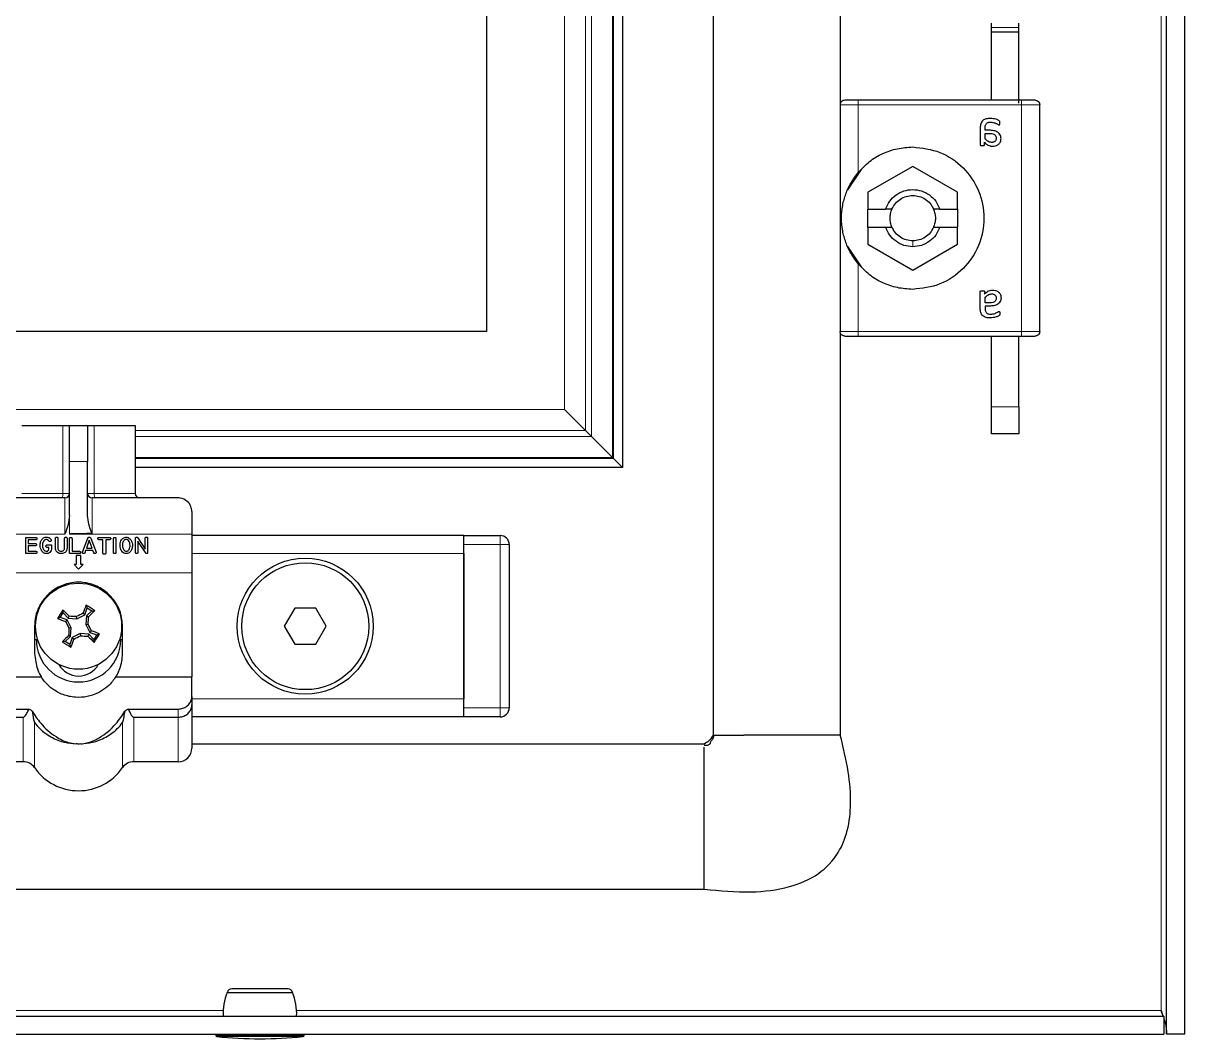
# Model space of a CAD drawing. Header units: millimetres. Extents: x -774 to 1984, y -501 to 869.
# Drawn here: x 1700.2 to 1828.3, y -263.3 to -151.3 of the extents above; entities that cross this region are included whole.
import ezdxf

# ---------------------------------------------------------------- set-up
doc = ezdxf.new("R2010")
doc.units = ezdxf.units.MM

msp = doc.modelspace()

# ---------------------------------------------------------------- linework, layer by layer
at = {"color": 7, "linetype": 'Continuous', "lineweight": 25}
for p, q in [((1826.3, -262.77), (1826.3, 692.23)), ((1828.3, -262.77), (1828.3, 692.23)), ((1776.3, 659.23), (1776.3, -229.77)), ((1766.3, 629.73), (1766.3, -200.27)), ((1751.3, 614.73), (1751.3, -185.27)), ((1790.3, -140.27), (1790.3, -160.1)), ((1807, -151.73), (1807, -151.27)), ((1807, -152.23), (1807, -151.73)), ((1807, -152.23), (1810, -152.23)), ((1807, -159.77), (1807, -152.23)), ((1810, -151.73), (1810, -151.27)), ((1810, -152.23), (1810, -151.73)), ((1810, -160.07), (1810, -152.23)), ((1810.3, -159.77), (1792.3, -159.77)), ((1810.9, -159.77), (1810.65, -159.77)), ((1790.3, -160.27), (1790.3, -185.27)), ((1812.3, -185.27), (1812.3, -160.27)), ((1805.74, -162.81), (1805.74, -164.68)), ((1806.27, -163.07), (1806.27, -162.85)), ((1806.65, -163.07), (1806.27, -163.07)), ((1806.27, -163.42), (1806.7, -163.42)), ((1806.27, -164.01), (1806.27, -163.42)), ((1806.2, -164.68), (1806.2, -164.4)), ((1791.13, -169.65), (1792.64, -167.39)), ((1798.3, -167.06), (1793.35, -169.91)), ((1803.25, -169.91), (1798.3, -167.06)), ((1793.35, -169.91), (1793.35, -171.77)), ((1803.25, -171.77), (1803.25, -169.91)), ((1793.35, -171.77), (1795.31, -171.77)), ((1793.35, -173.77), (1793.35, -171.77)), ((1796.01, -171.77), (1795.31, -171.77)), ((1801.29, -171.77), (1800.59, -171.77)), ((1801.29, -171.77), (1803.25, -171.77)), ((1803.25, -171.77), (1803.25, -173.77)), ((1793.35, -173.77), (1795.31, -173.77)), ((1793.35, -173.77), (1793.35, -175.63)), ((1795.31, -173.77), (1796.01, -173.77)), ((1800.59, -173.77), (1801.29, -173.77)), ((1801.29, -173.77), (1803.25, -173.77)), ((1803.25, -175.63), (1803.25, -173.77)), ((1792.64, -178.15), (1791.13, -175.9)), ((1793.35, -175.63), (1798.3, -178.49)), ((1798.3, -178.49), (1803.25, -175.63)), ((1805.74, -182.73), (1805.74, -180.86)), ((1806.2, -180.86), (1806.2, -181.14)), ((1806.27, -182.12), (1806.27, -181.54)), ((1806.7, -182.12), (1806.27, -182.12)), ((1806.65, -182.48), (1806.27, -182.48)), ((1806.27, -182.48), (1806.27, -182.7)), ((1751.3, -185.27), (911.3, -185.27)), ((1790.3, -185.45), (1790.3, -229.77)), ((1792.3, -185.77), (1810.3, -185.77)), ((1807, -193.57), (1807, -185.77)), ((1810, -193.57), (1810, -185.77)), ((1810.65, -185.77), (1810.9, -185.77)), ((1762.2, -196.17), (1759.89, -193.86)), ((1807, -196.57), (1807, -193.57)), ((1810, -193.57), (1810, -196.57)), ((1700.05, -195.62), (1704.58, -195.62)), ((1704.58, -195.62), (1705.3, -195.62)), ((1705.3, -195.62), (1707.3, -195.62)), ((1705.3, -199.62), (1705.3, -195.62)), ((1707.3, -195.62), (1707.3, -199.62)), ((1707.3, -195.62), (1708.03, -195.62)), ((1708.03, -195.62), (1712.55, -195.62)), ((1712.55, -195.62), (1712.55, -203.12)), ((1762.89, -196.86), (1762.2, -196.17)), ((1765.2, -199.17), (1762.89, -196.86)), ((1810, -196.57), (1807, -196.57)), ((1705.3, -205.56), (1705.3, -199.62)), ((1707.3, -205.56), (1707.3, -199.62)), ((1766.3, -200.27), (1765.3, -199.27)), ((1766.3, -200.27), (1712.55, -200.27)), ((1704.8, -203.62), (1695.3, -203.62)), ((1717.3, -203.62), (1707.8, -203.62)), ((1718.8, -205.12), (1718.8, -207.62)), ((1700.5, -207.97), (1701.56, -207.97)), ((1700.5, -209.75), (1700.5, -207.97)), ((1701.56, -208.24), (1700.76, -208.24)), ((1700.76, -208.24), (1700.76, -208.64)), ((1700.76, -208.64), (1701.51, -208.64)), ((1703.76, -209.16), (1703.76, -208.08)), ((1704.02, -208.08), (1704.02, -209.16)), ((1704.77, -209.15), (1704.77, -208.08)), ((1705.03, -208.08), (1705.03, -209.15)), ((1705.32, -209.77), (1705.32, -208.11)), ((1705.58, -208.11), (1705.58, -209.51)), ((1706.74, -209.6), (1707.32, -208.06)), ((1707.48, -208.3), (1707.17, -209.17)), ((1707.8, -209.17), (1707.48, -208.3)), ((1707.64, -208.08), (1708.23, -209.6)), ((1708.57, -207.97), (1709.69, -207.97)), ((1708.99, -208.24), (1708.57, -208.24)), ((1708.99, -209.7), (1708.99, -208.24)), ((1709.69, -208.24), (1709.3, -208.24)), ((1709.3, -208.24), (1709.3, -209.7)), ((1710.16, -209.64), (1710.16, -208.1)), ((1710.42, -208.1), (1710.42, -209.64)), ((1712.58, -209.64), (1712.58, -208.08)), ((1712.85, -208.03), (1713.66, -209.27)), ((1713.68, -209.66), (1712.85, -208.4)), ((1712.85, -208.4), (1712.85, -209.63)), ((1713.66, -209.27), (1713.66, -208.09)), ((1713.92, -208.08), (1713.92, -209.64)), ((1718.8, -207.62), (1718.8, -211.87)), ((1748.8, -207.77), (1718.8, -207.77)), ((1748.8, -207.77), (1752.8, -207.77)), ((1748.8, -208.77), (1748.8, -207.77)), ((1748.8, -226.77), (1748.8, -208.77)), ((1753.8, -208.77), (1753.8, -226.77)), ((1701.56, -209.75), (1700.5, -209.75)), ((1701.51, -208.91), (1700.76, -208.91)), ((1700.76, -208.91), (1700.76, -209.48)), ((1700.76, -209.48), (1701.56, -209.48)), ((1703.04, -209.08), (1702.83, -209.08)), ((1702.84, -208.81), (1703.33, -208.81)), ((1703.33, -208.81), (1703.33, -209.11)), ((1706.38, -209.77), (1705.32, -209.77)), ((1705.58, -209.51), (1706.38, -209.51)), ((1706.55, -209.97), (1706.05, -209.97)), ((1706.05, -209.97), (1706.05, -210.97)), ((1706.55, -210.97), (1706.55, -209.97)), ((1707.08, -209.44), (1706.99, -209.68)), ((1707.89, -209.44), (1707.08, -209.44)), ((1707.17, -209.17), (1707.8, -209.17)), ((1707.98, -209.68), (1707.89, -209.44)), ((1748.8, -209.77), (1748.8, -225.77)), ((1705.8, -210.97), (1706.3, -211.47)), ((1706.05, -210.97), (1705.8, -210.97)), ((1706.3, -211.47), (1706.8, -210.97)), ((1706.8, -210.97), (1706.55, -210.97)), ((1718.8, -211.87), (1718.8, -223.37)), ((1704.29, -216.82), (1704.62, -216.31)), ((1704.62, -216.31), (1704.59, -215.99)), ((1704.62, -216.31), (1705.16, -216.9)), ((1706.99, -216.51), (1706.81, -216.35)), ((1706.99, -216.51), (1707.25, -215.76)), ((1707.25, -215.76), (1707.15, -215.45)), ((1707.76, -216.09), (1707.18, -216.63)), ((1707.25, -215.76), (1707.76, -216.09)), ((1707.76, -216.09), (1708.09, -216.06)), ((1730.15, -215.77), (1728.99, -217.77)), ((1732.46, -215.77), (1730.15, -215.77)), ((1733.61, -217.77), (1732.46, -215.77)), ((1701.45, -217.77), (1701.45, -220.77)), ((1704.29, -216.82), (1703.98, -216.93)), ((1705.04, -217.08), (1704.29, -216.82)), ((1705.04, -217.08), (1704.88, -217.26)), ((1705.48, -217.94), (1705.04, -217.08)), ((1705.16, -216.9), (1705.26, -216.68)), ((1705.16, -216.9), (1706.13, -216.95)), ((1706.13, -216.95), (1706.08, -216.71)), ((1706.13, -216.95), (1706.99, -216.51)), ((1707.18, -216.63), (1707.12, -217.6)), ((1707.12, -217.6), (1707.36, -217.55)), ((1707.12, -217.6), (1707.56, -218.46)), ((1707.18, -216.63), (1707.4, -216.73)), ((1711.15, -220.77), (1711.15, -217.77)), ((1728.99, -217.77), (1730.15, -219.77)), ((1732.46, -219.77), (1733.61, -217.77)), ((1704.84, -219.46), (1705.43, -218.91)), ((1705.43, -218.91), (1705.21, -218.81)), ((1705.48, -217.94), (1705.24, -217.99)), ((1705.61, -219.03), (1705.35, -219.79)), ((1705.43, -218.91), (1705.48, -217.94)), ((1706.48, -218.59), (1705.61, -219.03)), ((1705.61, -219.03), (1705.79, -219.19)), ((1706.48, -218.59), (1706.53, -218.83)), ((1707.44, -218.65), (1706.48, -218.59)), ((1707.44, -218.65), (1707.34, -218.87)), ((1707.99, -219.23), (1707.44, -218.65)), ((1707.56, -218.46), (1707.72, -218.28)), ((1707.56, -218.46), (1708.32, -218.72)), ((1708.32, -218.72), (1707.99, -219.23)), ((1708.32, -218.72), (1708.63, -218.62)), ((1701.65, -219.27), (1701.45, -219.27)), ((1704.84, -219.46), (1704.52, -219.48)), ((1705.35, -219.79), (1704.84, -219.46)), ((1705.35, -219.79), (1705.46, -220.1)), ((1707.99, -219.23), (1708.01, -219.56)), ((1711.15, -219.27), (1710.95, -219.27)), ((1730.15, -219.77), (1732.46, -219.77)), ((1693.8, -223.37), (1702.21, -223.37)), ((1710.39, -223.37), (1718.8, -223.37)), ((1718.8, -225.52), (1718.8, -223.37)), ((1718.8, -225.52), (1718.8, -226.43)), ((1718.8, -226.43), (1718.8, -231.22)), ((1695.3, -226.91), (1700.82, -226.91)), ((1695.3, -227.8), (1700.21, -227.8)), ((1711.78, -226.91), (1717.3, -226.91)), ((1712.39, -227.8), (1717.3, -227.8)), ((1748.8, -227.77), (1718.8, -227.77)), ((1748.8, -227.77), (1748.8, -226.77)), ((1752.8, -227.77), (1748.8, -227.77)), ((1779.73, -229.77), (1779.67, -229.77)), ((1786.87, -229.77), (1779.73, -229.77)), ((1787.02, -229.77), (1786.87, -229.77)), ((1789.32, -229.77), (1787.02, -229.77)), ((1790.3, -229.77), (1789.32, -229.77)), ((1775.3, -230.77), (1718.8, -230.77)), ((1775.3, -246.77), (1775.3, -231.1)), ((1700.21, -232.72), (1695.3, -232.72)), ((1717.3, -232.72), (1712.39, -232.72)), ((887.3, -246.77), (1775.3, -246.77)), ((1722.71, -258.16), (1726.3, -258.16)), ((1729.41, -257.77), (1723.2, -257.77)), ((1726.3, -258.16), (1729.89, -258.16)), ((836.6, -260.77), (1826, -260.77)), ((1825.7, -260.17), (1825.9, -260.77)), ((1826, -260.77), (1826, -262.77)), ((836.6, -262.77), (1826, -262.77)), ((1828.3, -262.77), (1826.3, -262.77))]:
    msp.add_line(p, q, dxfattribs=at)
at = {"color": 8, "linetype": 'Continuous', "lineweight": 18}
for p, q in [((1825.7, 689.63), (1825.7, -260.17)), ((1765.2, 628.63), (1765.2, -199.17)), ((1765.3, 628.73), (1765.3, -199.27)), ((1762.2, 625.63), (1762.2, -196.17)), ((1762.89, 626.32), (1762.89, -196.86)), ((1759.89, 623.32), (1759.89, -193.86)), ((1810, -151.73), (1807, -151.73)), ((1792.3, -167.71), (1792.3, -160.27)), ((1792.3, -160.27), (1810.3, -160.27)), ((1810.3, -160.27), (1810.3, -185.27)), ((1798.3, -175.27), (1798.3, -175.92)), ((1792.3, -185.27), (1792.3, -177.83)), ((1810.3, -185.27), (1792.3, -185.27)), ((1759.89, -193.86), (902.71, -193.86)), ((1807, -193.57), (1810, -193.57)), ((1704.58, -203.12), (1704.58, -195.62)), ((1708.03, -195.62), (1708.03, -203.12)), ((1762.2, -196.17), (1712.55, -196.17)), ((1762.89, -196.86), (1712.55, -196.86)), ((1707.3, -199.62), (1705.3, -199.62)), ((1765.2, -199.17), (1712.55, -199.17)), ((1765.3, -199.27), (1712.55, -199.27)), ((1700.05, -203.12), (1704.58, -203.12)), ((1704.58, -203.12), (1705.3, -203.12)), ((1704.8, -207.62), (1704.8, -203.62)), ((1707.3, -203.12), (1708.03, -203.12)), ((1707.8, -203.62), (1707.8, -207.55)), ((1708.03, -203.12), (1712.55, -203.12)), ((1705.3, -207.62), (1705.3, -205.56)), ((1704.8, -207.62), (1693.8, -207.62)), ((1718.8, -207.62), (1705.3, -207.62)), ((1752.8, -208.77), (1748.8, -208.77)), ((1752.8, -207.77), (1752.8, -208.77)), ((1752.8, -226.77), (1752.8, -208.77)), ((1752.8, -208.77), (1753.8, -208.77)), ((1748.8, -209.77), (1718.8, -209.77)), ((1718.8, -211.87), (1693.8, -211.87)), ((1748.8, -225.77), (1718.8, -225.77)), ((1700.21, -232.72), (1700.21, -227.8)), ((1712.39, -227.8), (1712.39, -232.72)), ((1717.3, -227.8), (1717.3, -226.91)), ((1717.3, -232.72), (1717.3, -227.8)), ((1748.8, -226.77), (1752.8, -226.77)), ((1752.8, -226.77), (1752.8, -227.77)), ((1752.8, -226.77), (1753.8, -226.77)), ((1701.45, -228.4), (1701.45, -233.37)), ((1711.16, -233.37), (1711.16, -228.4)), ((1722.26, -260.17), (940.35, -260.17)), ((1825.7, -260.17), (1730.35, -260.17)), ((1721.44, -262.9), (1726.3, -262.9)), ((1721.55, -263.02), (1726.3, -263.02)), ((1726.3, -262.9), (1731.16, -262.9)), ((1726.3, -263.02), (1731.05, -263.02))]:
    msp.add_line(p, q, dxfattribs=at)
at = {"color": 8, "linetype": 'Continuous', "lineweight": 18, "flags": 128}
for points in [[(1704.58, -203.12), (1704.57, -203.22), (1704.57, -203.31), (1704.55, -203.4), (1704.54, -203.47), (1704.52, -203.54), (1704.49, -203.58), (1704.47, -203.61), (1704.44, -203.62)], [(1708.16, -203.62), (1708.14, -203.61), (1708.11, -203.58), (1708.09, -203.54), (1708.07, -203.47), (1708.05, -203.4), (1708.04, -203.31), (1708.03, -203.22), (1708.03, -203.12)]]:
    msp.add_lwpolyline(points, dxfattribs=at)
at = {"color": 7, "linetype": 'Continuous', "lineweight": 25}
for centre, radius in [((1731.3, -217.77), 7.5), ((1731.3, -217.77), 7), ((1706.3, -217.77), 4.75)]:
    msp.add_circle(centre, radius, dxfattribs=at)
for centre, radius, start, end in [((1704.8, -203.12), 0.5, 270, 0), ((1707.8, -203.12), 0.5, 180, 270), ((1713.05, -203.12), 0.5, 180, 270), ((1752.8, -208.77), 1, 0, 90), ((1767.02, -257.32), 74.88, 146.4919, 147.3486), ((1655.63, -264.67), 69.05, 44.0348, 44.8347), ((1740.06, -284.25), 75.61, 116.0937, 116.7115), ((1771.61, -240.18), 69.05, 159.0058, 159.8057), ((1666.75, -278.49), 74.88, 56.4919, 57.3486), ((1659.4, -167.09), 69.05, 314.0348, 314.8347), ((1728.72, -152.46), 69.05, 249.0058, 249.8057), ((1772.78, -184.01), 75.61, 206.0937, 206.7115), ((1702.29, -292.23), 75.61, 87.129, 87.7468), ((1631.85, -213.76), 75.61, 357.129, 357.7468), ((1639.82, -251.53), 75.61, 26.0937, 26.7115), ((1753.2, -268.45), 69.05, 134.0348, 134.8347), ((1780.76, -221.78), 75.61, 177.129, 177.7468), ((1672.54, -151.29), 75.61, 296.0937, 296.7115), ((1710.31, -143.32), 75.61, 267.129, 267.7468), ((1756.98, -170.87), 69.05, 224.0348, 224.8347), ((1683.89, -283.08), 69.05, 69.0058, 69.8057), ((1645.58, -178.22), 74.88, 326.4919, 327.3486), ((1706.3, -219.27), 4.65, 180, 0), ((1745.85, -157.05), 74.88, 236.4919, 237.3486), ((1640.99, -195.36), 69.05, 339.0058, 339.8057), ((1706.3, -220.77), 2.5, 209.1764, 330.8236), ((1752.8, -226.77), 1, 270, 0), ((1717.3, -231.22), 1.5, 270, 0), ((1700.21, -234.22), 1.5, 34.5604, 90), ((1712.39, -234.22), 1.5, 90, 145.4396), ((1706.3, -230.03), 5.89, 214.5604, 325.4396), ((1728.42, -260.51), 6.18, 157.6346, 182.4658), ((1723.2, -258.27), 0.5, 90, 166.6165), ((1729.41, -258.27), 0.5, 13.3835, 90), ((1724.18, -260.51), 6.18, 357.5342, 22.3654), ((1747.21, -262.83), 25.77, 179.861, 180.139), ((1721.57, -262.9), 0.126, 180, 263.9744), ((1726.3, -218.02), 45.25, 263.9744, 269.9984), ((1726.3, -218.02), 45.25, 270.0016, 276.0256), ((1731.04, -262.9), 0.126, 276.0256, 0), ((1705.4, -262.83), 25.77, 359.861, 0.139)]:
    msp.add_arc(centre, radius, start, end, dxfattribs=at)
msp.add_ellipse((17134.48, -207.62), major_axis=(15429.18, 0), ratio=0.000259, start_param=3.123591, end_param=3.141593, dxfattribs=at)
for points in [[(1790.8, -159.77), (1790.74, -159.78), (1790.61, -159.79), (1790.44, -159.91), (1790.32, -160.07), (1790.31, -160.21), (1790.3, -160.27)], [(1792.3, -159.77), (1792.11, -159.77), (1791.71, -159.77), (1791.22, -159.77), (1790.87, -159.77), (1790.82, -159.77), (1790.8, -159.77)], [(1811.8, -159.77), (1811.78, -159.77), (1811.73, -159.77), (1811.39, -159.77), (1810.89, -159.77), (1810.5, -159.77), (1810.3, -159.77)], [(1811.8, -159.77), (1811.87, -159.78), (1812, -159.79), (1812.16, -159.91), (1812.28, -160.07), (1812.29, -160.21), (1812.3, -160.27)], [(1792.3, -167.71), (1792.7, -167.3), (1793.48, -166.47), (1794.97, -165.6), (1796.59, -165.03), (1797.73, -164.96), (1798.3, -164.92)], [(1798.3, -164.92), (1799.33, -165.04), (1801.38, -165.28), (1804, -167.09), (1805.74, -169.69), (1806.36, -172.77), (1805.74, -175.86), (1804, -178.45), (1801.38, -180.27), (1799.33, -180.5), (1798.3, -180.62)], [(1795.31, -171.77), (1795.45, -171.47), (1795.71, -170.87), (1796.43, -170.17), (1797.32, -169.72), (1798.3, -169.57), (1799.29, -169.72), (1800.17, -170.17), (1800.89, -170.87), (1801.16, -171.47), (1801.29, -171.77)], [(1796.01, -171.77), (1796.13, -171.56), (1796.36, -171.13), (1796.92, -170.65), (1797.58, -170.33), (1798.06, -170.29), (1798.3, -170.27)], [(1798.3, -170.27), (1798.54, -170.29), (1799.03, -170.33), (1799.69, -170.65), (1800.25, -171.13), (1800.48, -171.56), (1800.59, -171.77)], [(1796.01, -173.77), (1795.95, -173.61), (1795.83, -173.29), (1795.79, -172.77), (1795.83, -172.26), (1795.95, -171.93), (1796.01, -171.77)], [(1800.59, -171.77), (1800.65, -171.93), (1800.77, -172.26), (1800.82, -172.77), (1800.77, -173.29), (1800.65, -173.61), (1800.59, -173.77)], [(1798.3, -175.92), (1797.97, -175.89), (1797.32, -175.83), (1796.43, -175.36), (1795.71, -174.68), (1795.45, -174.07), (1795.31, -173.77)], [(1798.3, -175.27), (1798.06, -175.25), (1797.58, -175.21), (1796.92, -174.89), (1796.36, -174.41), (1796.13, -173.98), (1796.01, -173.77)], [(1801.29, -173.77), (1801.16, -174.07), (1800.89, -174.68), (1800.17, -175.36), (1799.29, -175.83), (1798.63, -175.89), (1798.3, -175.92)], [(1800.59, -173.77), (1800.48, -173.98), (1800.25, -174.41), (1799.69, -174.89), (1799.03, -175.21), (1798.54, -175.25), (1798.3, -175.27)], [(1798.3, -180.62), (1797.73, -180.59), (1796.59, -180.51), (1794.97, -179.94), (1793.48, -179.07), (1792.7, -178.25), (1792.3, -177.83)], [(1790.8, -185.77), (1790.74, -185.76), (1790.61, -185.75), (1790.44, -185.63), (1790.32, -185.47), (1790.31, -185.34), (1790.3, -185.27)], [(1812.3, -185.27), (1812.29, -185.34), (1812.28, -185.47), (1812.16, -185.63), (1812, -185.75), (1811.87, -185.76), (1811.8, -185.77)], [(1790.8, -185.77), (1790.82, -185.77), (1790.87, -185.77), (1791.22, -185.77), (1791.71, -185.77), (1792.11, -185.77), (1792.3, -185.77)], [(1810.3, -185.77), (1810.5, -185.77), (1810.89, -185.77), (1811.39, -185.77), (1811.73, -185.77), (1811.78, -185.77), (1811.8, -185.77)], [(1777.28, -229.77), (1777.6, -229.77), (1778.25, -229.77), (1779.2, -229.77), (1779.67, -229.77)]]:
    msp.add_open_spline(points, degree=3, dxfattribs=at)
at = {"color": 8, "linetype": 'Continuous', "lineweight": 18}
for points in [[(1792.3, -159.77), (1792.3, -159.78), (1792.3, -159.79), (1792.3, -159.91), (1792.3, -160.07), (1792.3, -160.21), (1792.3, -160.27)], [(1810.3, -160.27), (1810.3, -160.21), (1810.3, -160.07), (1810.3, -159.91), (1810.3, -159.79), (1810.3, -159.78), (1810.3, -159.77)], [(1792.3, -160.27), (1792.04, -160.27), (1791.52, -160.27), (1790.85, -160.27), (1790.39, -160.27), (1790.33, -160.27), (1790.3, -160.27)], [(1812.3, -160.27), (1812.27, -160.27), (1812.21, -160.27), (1811.75, -160.27), (1811.09, -160.27), (1810.56, -160.27), (1810.3, -160.27)], [(1790.3, -185.27), (1790.33, -185.27), (1790.39, -185.27), (1790.85, -185.27), (1791.52, -185.27), (1792.04, -185.27), (1792.3, -185.27)], [(1792.3, -185.27), (1792.3, -185.34), (1792.3, -185.47), (1792.3, -185.63), (1792.3, -185.75), (1792.3, -185.76), (1792.3, -185.77)], [(1810.3, -185.77), (1810.3, -185.76), (1810.3, -185.75), (1810.3, -185.63), (1810.3, -185.47), (1810.3, -185.34), (1810.3, -185.27)], [(1810.3, -185.27), (1810.56, -185.27), (1811.09, -185.27), (1811.75, -185.27), (1812.21, -185.27), (1812.27, -185.27), (1812.3, -185.27)]]:
    msp.add_open_spline(points, degree=3, dxfattribs=at)
at = {"color": 7, "linetype": 'Continuous', "lineweight": 25}
for points, knots in [([(1806.85, -161.77), (1806.71, -161.78), (1806.48, -161.79), (1806.2, -161.88), (1806.02, -162), (1805.88, -162.17), (1805.76, -162.44), (1805.75, -162.67), (1805.74, -162.81)], [0, 0, 0, 0, 0.250089, 0.382495, 0.500259, 0.622163, 0.750133, 1, 1, 1, 1]), ([(1806.27, -162.85), (1806.28, -162.76), (1806.28, -162.62), (1806.34, -162.45), (1806.42, -162.34), (1806.52, -162.26), (1806.64, -162.21), (1806.78, -162.19), (1806.87, -162.18), (1806.91, -162.18)], [0, 0, 0, 0, 0.250023, 0.382539, 0.499802, 0.620838, 0.749652, 0.874777, 1, 1, 1, 1]), ([(1807.92, -162.27), (1807.92, -162.21), (1807.92, -162.13), (1807.85, -162.04), (1807.72, -161.95), (1807.39, -161.82), (1807.07, -161.79), (1806.85, -161.77)], [0, 0, 0, 0, 0.1246927, 0.1871822, 0.2497734, 0.5000394, 1, 1, 1, 1]), ([(1806.91, -162.18), (1807.07, -162.2), (1807.31, -162.23), (1807.57, -162.35), (1807.69, -162.42), (1807.76, -162.47), (1807.8, -162.47), (1807.82, -162.48)], [0, 0, 0, 0, 0.4986996, 0.7495075, 0.8749492, 0.9467834, 1, 1, 1, 1]), ([(1807.82, -162.48), (1807.83, -162.48), (1807.84, -162.47), (1807.86, -162.46), (1807.88, -162.45), (1807.89, -162.43), (1807.91, -162.39), (1807.92, -162.35), (1807.92, -162.3), (1807.92, -162.28), (1807.92, -162.27)], [0, 0, 0, 0, 0.128825, 0.180169, 0.243397, 0.36986, 0.499864, 0.749649, 0.843476, 1, 1, 1, 1]), ([(1808.04, -163.99), (1808.03, -163.91), (1808.02, -163.75), (1807.93, -163.53), (1807.77, -163.36), (1807.51, -163.19), (1807.12, -163.08), (1806.81, -163.07), (1806.65, -163.07)], [0, 0, 0, 0, 0.125049, 0.249886, 0.370856, 0.49982, 0.749609, 1, 1, 1, 1]), ([(1806.7, -163.42), (1806.8, -163.42), (1806.98, -163.43), (1807.21, -163.49), (1807.35, -163.58), (1807.45, -163.68), (1807.5, -163.81), (1807.5, -163.9), (1807.51, -163.95)], [0, 0, 0, 0, 0.279652, 0.500248, 0.629485, 0.750186, 0.875763, 1, 1, 1, 1]), ([(1807.51, -163.95), (1807.5, -164.01), (1807.49, -164.11), (1807.43, -164.23), (1807.37, -164.3), (1807.28, -164.36), (1807.19, -164.4), (1807.09, -164.41), (1807.03, -164.42), (1806.99, -164.42)], [0, 0, 0, 0, 0.249168, 0.373635, 0.49939, 0.619394, 0.749656, 0.87477, 1, 1, 1, 1]), ([(1805.74, -164.68), (1805.74, -164.69), (1805.75, -164.71), (1805.76, -164.73), (1805.79, -164.75), (1805.86, -164.77), (1805.93, -164.77), (1805.97, -164.77)], [0, 0, 0, 0, 0.124881, 0.183376, 0.250934, 0.500336, 1, 1, 1, 1]), ([(1805.97, -164.77), (1806.02, -164.77), (1806.09, -164.77), (1806.16, -164.75), (1806.19, -164.73), (1806.2, -164.71), (1806.2, -164.69), (1806.2, -164.68)], [0, 0, 0, 0, 0.4997175, 0.7494373, 0.8105874, 0.8750778, 1, 1, 1, 1]), ([(1806.2, -164.4), (1806.33, -164.51), (1806.51, -164.68), (1806.79, -164.79), (1806.95, -164.83), (1807.04, -164.83), (1807.08, -164.83)], [0, 0, 0, 0, 0.499113, 0.749325, 0.874665, 1, 1, 1, 1]), ([(1806.99, -164.42), (1806.92, -164.41), (1806.78, -164.4), (1806.52, -164.27), (1806.37, -164.11), (1806.27, -164.01)], [0, 0, 0, 0, 0.249939, 0.499864, 1, 1, 1, 1]), ([(1807.08, -164.83), (1807.2, -164.82), (1807.38, -164.81), (1807.61, -164.73), (1807.76, -164.63), (1807.89, -164.5), (1808.01, -164.29), (1808.03, -164.11), (1808.04, -163.99)], [0, 0, 0, 0, 0.25007, 0.379181, 0.500499, 0.62417, 0.750842, 1, 1, 1, 1]), ([(1792.3, -177.83), (1792.02, -177.45), (1791.45, -176.7), (1790.89, -175.45), (1790.54, -174.17), (1790.41, -172.77), (1790.54, -171.37), (1790.89, -170.09), (1791.45, -168.84), (1792.02, -168.09), (1792.3, -167.71)], [0, 0, 0, 0, 0.125762, 0.25037, 0.375307, 0.500139, 0.62481, 0.749763, 0.874888, 1, 1, 1, 1]), ([(1805.74, -180.86), (1805.74, -180.85), (1805.75, -180.83), (1805.76, -180.82), (1805.79, -180.79), (1805.86, -180.77), (1805.93, -180.77), (1805.97, -180.77)], [0, 0, 0, 0, 0.124884, 0.186377, 0.250914, 0.500322, 1, 1, 1, 1]), ([(1805.97, -180.77), (1806.02, -180.77), (1806.08, -180.77), (1806.14, -180.79), (1806.17, -180.8), (1806.19, -180.81), (1806.2, -180.84), (1806.2, -180.85), (1806.2, -180.86)], [0, 0, 0, 0, 0.499162, 0.644242, 0.749698, 0.813605, 0.875217, 1, 1, 1, 1]), ([(1806.2, -181.14), (1806.33, -181.03), (1806.51, -180.86), (1806.83, -180.73), (1806.99, -180.72), (1807.08, -180.71)], [0, 0, 0, 0, 0.499364, 0.749701, 1, 1, 1, 1]), ([(1806.27, -181.54), (1806.37, -181.43), (1806.52, -181.28), (1806.75, -181.16), (1806.89, -181.13), (1806.96, -181.13), (1806.99, -181.12)], [0, 0, 0, 0, 0.499765, 0.749504, 0.874771, 1, 1, 1, 1]), ([(1808.04, -181.56), (1808.04, -181.6), (1808.03, -181.67), (1808.01, -181.83), (1807.93, -182.01), (1807.77, -182.19), (1807.5, -182.36), (1807.12, -182.46), (1806.81, -182.47), (1806.65, -182.48)], [0, 0, 0, 0, 0.0626366, 0.1252782, 0.2500723, 0.3748405, 0.4999941, 0.7496958, 1, 1, 1, 1]), ([(1807.51, -181.59), (1807.5, -181.64), (1807.5, -181.73), (1807.45, -181.86), (1807.35, -181.96), (1807.21, -182.05), (1806.98, -182.11), (1806.8, -182.12), (1806.7, -182.12)], [0, 0, 0, 0, 0.124446, 0.249795, 0.37, 0.499734, 0.719932, 1, 1, 1, 1]), ([(1806.99, -181.12), (1807.06, -181.13), (1807.16, -181.13), (1807.28, -181.18), (1807.36, -181.24), (1807.43, -181.31), (1807.48, -181.4), (1807.5, -181.5), (1807.51, -181.56), (1807.51, -181.59)], [0, 0, 0, 0, 0.249623, 0.37714, 0.499734, 0.62273, 0.749812, 0.874876, 1, 1, 1, 1]), ([(1807.08, -180.71), (1807.2, -180.72), (1807.38, -180.73), (1807.61, -180.82), (1807.76, -180.91), (1807.89, -181.04), (1808.01, -181.25), (1808.03, -181.44), (1808.04, -181.56)], [0, 0, 0, 0, 0.25007, 0.379559, 0.500499, 0.624556, 0.750843, 1, 1, 1, 1]), ([(1806.85, -183.77), (1806.78, -183.77), (1806.63, -183.77), (1806.41, -183.73), (1806.2, -183.66), (1806.02, -183.54), (1805.88, -183.37), (1805.76, -183.1), (1805.75, -182.88), (1805.74, -182.73)], [0, 0, 0, 0, 0.1252554, 0.2504368, 0.3830659, 0.5004929, 0.622629, 0.7502495, 1, 1, 1, 1]), ([(1806.27, -182.7), (1806.27, -182.74), (1806.28, -182.83), (1806.3, -182.96), (1806.34, -183.09), (1806.42, -183.2), (1806.52, -183.28), (1806.69, -183.35), (1806.82, -183.36), (1806.91, -183.36)], [0, 0, 0, 0, 0.125295, 0.250514, 0.383518, 0.50035, 0.621938, 0.750243, 1, 1, 1, 1]), ([(1806.91, -183.36), (1807.07, -183.35), (1807.38, -183.32), (1807.64, -183.11), (1807.8, -183.07), (1807.82, -183.07)], [0, 0, 0, 0, 0.498852, 0.946609, 1, 1, 1, 1]), ([(1807.82, -183.07), (1807.83, -183.07), (1807.84, -183.07), (1807.86, -183.08), (1807.88, -183.09), (1807.89, -183.12), (1807.92, -183.18), (1807.92, -183.23), (1807.92, -183.28)], [0, 0, 0, 0, 0.13107, 0.182437, 0.243796, 0.371388, 0.500442, 1, 1, 1, 1]), ([(1807.92, -183.28), (1807.92, -183.3), (1807.92, -183.36), (1807.9, -183.44), (1807.85, -183.5), (1807.72, -183.59), (1807.39, -183.72), (1807.07, -183.75), (1806.85, -183.77)], [0, 0, 0, 0, 0.062686, 0.125173, 0.187628, 0.250185, 0.500314, 1, 1, 1, 1]), ([(1718.8, -205.12), (1718.78, -204.93), (1718.72, -204.46), (1718.25, -203.88), (1717.72, -203.65), (1717.37, -203.62), (1717.3, -203.62), (1717.3, -203.62)], [0, 0, 0, 0, 0.19414, 0.485275, 0.898779, 0.996769, 1, 1, 1, 1]), ([(1705.3, -205.56), (1705.26, -205.9), (1705.18, -206.6), (1704.93, -207.27), (1704.8, -207.62), (1704.8, -207.62)], [0, 0, 0, 0, 0.475461, 0.994056, 1, 1, 1, 1]), ([(1707.8, -207.55), (1707.8, -207.55), (1707.8, -207.55), (1707.79, -207.55), (1707.78, -207.53), (1707.74, -207.44), (1707.62, -207.11), (1707.4, -206.48), (1707.34, -205.88), (1707.3, -205.56)], [0, 0, 0, 0, 0.00167, 0.003889, 0.009531, 0.034361, 0.132751, 0.526214, 1, 1, 1, 1]), ([(1701.51, -208.64), (1701.53, -208.65), (1701.58, -208.65), (1701.63, -208.68), (1701.66, -208.73), (1701.66, -208.76), (1701.67, -208.78)], [0, 0, 0, 0, 0.280945, 0.559897, 0.779525, 1, 1, 1, 1]), ([(1701.67, -208.78), (1701.66, -208.8), (1701.66, -208.84), (1701.6, -208.9), (1701.55, -208.91), (1701.51, -208.91)], [0, 0, 0, 0, 0.2810994, 0.5597683, 1, 1, 1, 1]), ([(1701.56, -207.97), (1701.59, -207.97), (1701.63, -207.98), (1701.68, -208), (1701.71, -208.05), (1701.72, -208.09), (1701.72, -208.11)], [0, 0, 0, 0, 0.280872, 0.559701, 0.779382, 1, 1, 1, 1]), ([(1701.72, -208.11), (1701.71, -208.13), (1701.71, -208.17), (1701.65, -208.23), (1701.6, -208.24), (1701.56, -208.24)], [0, 0, 0, 0, 0.281053, 0.559663, 1, 1, 1, 1]), ([(1702.06, -208.87), (1702.07, -208.74), (1702.08, -208.5), (1702.2, -208.29), (1702.26, -208.2)], [0, 0, 0, 0, 0.56034, 1, 1, 1, 1]), ([(1702.26, -208.2), (1702.33, -208.12), (1702.47, -207.98), (1702.66, -207.96), (1702.75, -207.95)], [0, 0, 0, 0, 0.559217, 1, 1, 1, 1]), ([(1702.74, -208.21), (1702.7, -208.22), (1702.63, -208.22), (1702.5, -208.3), (1702.35, -208.51), (1702.33, -208.73), (1702.32, -208.87)], [0, 0, 0, 0, 0.125332, 0.250695, 0.500738, 1, 1, 1, 1]), ([(1702.93, -208.26), (1702.89, -208.24), (1702.83, -208.21), (1702.77, -208.21), (1702.74, -208.21)], [0, 0, 0, 0, 0.558634, 1, 1, 1, 1]), ([(1702.75, -207.95), (1702.82, -207.95), (1702.94, -207.96), (1703.05, -208.01), (1703.1, -208.04)], [0, 0, 0, 0, 0.5605138, 1, 1, 1, 1]), ([(1703.03, -208.38), (1703.01, -208.35), (1702.98, -208.31), (1702.94, -208.27), (1702.93, -208.26)], [0, 0, 0, 0, 0.560467, 1, 1, 1, 1]), ([(1703.14, -208.44), (1703.12, -208.43), (1703.07, -208.43), (1703.04, -208.39), (1703.03, -208.38)], [0, 0, 0, 0, 0.558039, 1, 1, 1, 1]), ([(1703.1, -208.04), (1703.13, -208.07), (1703.2, -208.13), (1703.24, -208.2), (1703.26, -208.23)], [0, 0, 0, 0, 0.559542, 1, 1, 1, 1]), ([(1703.29, -208.31), (1703.29, -208.33), (1703.28, -208.37), (1703.24, -208.41), (1703.19, -208.43), (1703.16, -208.44), (1703.14, -208.44)], [0, 0, 0, 0, 0.277709, 0.558209, 0.77892, 1, 1, 1, 1]), ([(1703.26, -208.23), (1703.27, -208.24), (1703.29, -208.27), (1703.29, -208.3), (1703.29, -208.31)], [0, 0, 0, 0, 0.560691, 1, 1, 1, 1]), ([(1703.76, -208.08), (1703.76, -208.06), (1703.76, -208.03), (1703.79, -207.98), (1703.84, -207.95), (1703.87, -207.95), (1703.88, -207.95)], [0, 0, 0, 0, 0.280849, 0.55949, 0.779158, 1, 1, 1, 1]), ([(1703.88, -207.95), (1703.9, -207.95), (1703.94, -207.95), (1704, -207.98), (1704.02, -208.03), (1704.02, -208.07), (1704.02, -208.08)], [0, 0, 0, 0, 0.28091, 0.559174, 0.779166, 1, 1, 1, 1]), ([(1704.77, -208.08), (1704.77, -208.06), (1704.77, -208.03), (1704.8, -207.98), (1704.84, -207.95), (1704.87, -207.95), (1704.89, -207.95)], [0, 0, 0, 0, 0.2809, 0.559498, 0.779148, 1, 1, 1, 1]), ([(1704.89, -207.95), (1704.91, -207.95), (1704.95, -207.95), (1705, -207.98), (1705.03, -208.03), (1705.03, -208.07), (1705.03, -208.08)], [0, 0, 0, 0, 0.280888, 0.559023, 0.779155, 1, 1, 1, 1]), ([(1705.32, -208.11), (1705.32, -208.09), (1705.32, -208.05), (1705.35, -208), (1705.39, -207.98), (1705.42, -207.97), (1705.44, -207.97)], [0, 0, 0, 0, 0.2809124, 0.5594047, 0.7791083, 1, 1, 1, 1]), ([(1705.44, -207.97), (1705.46, -207.97), (1705.5, -207.98), (1705.56, -208.01), (1705.58, -208.06), (1705.58, -208.09), (1705.58, -208.11)], [0, 0, 0, 0, 0.280813, 0.559099, 0.77917, 1, 1, 1, 1]), ([(1707.32, -208.06), (1707.32, -208.04), (1707.34, -208.01), (1707.39, -207.96), (1707.43, -207.95), (1707.46, -207.95)], [0, 0, 0, 0, 0.281465, 0.561772, 1, 1, 1, 1]), ([(1707.46, -207.95), (1707.49, -207.95), (1707.53, -207.95), (1707.6, -207.99), (1707.62, -208.05), (1707.64, -208.08)], [0, 0, 0, 0, 0.281226, 0.561522, 1, 1, 1, 1]), ([(1708.44, -208.11), (1708.44, -208.08), (1708.44, -208.04), (1708.47, -208), (1708.52, -207.98), (1708.56, -207.97), (1708.57, -207.97)], [0, 0, 0, 0, 0.280713, 0.558701, 0.779045, 1, 1, 1, 1]), ([(1708.57, -208.24), (1708.55, -208.24), (1708.51, -208.23), (1708.46, -208.2), (1708.44, -208.15), (1708.44, -208.12), (1708.44, -208.11)], [0, 0, 0, 0, 0.28076, 0.558821, 0.778915, 1, 1, 1, 1]), ([(1709.69, -207.97), (1709.71, -207.97), (1709.76, -207.98), (1709.81, -208), (1709.85, -208.05), (1709.85, -208.09), (1709.85, -208.11)], [0, 0, 0, 0, 0.2809514, 0.5599669, 0.7794314, 1, 1, 1, 1]), ([(1709.85, -208.11), (1709.85, -208.13), (1709.84, -208.17), (1709.78, -208.23), (1709.73, -208.24), (1709.69, -208.24)], [0, 0, 0, 0, 0.281019, 0.559679, 1, 1, 1, 1]), ([(1710.16, -208.1), (1710.16, -208.09), (1710.16, -208.05), (1710.19, -208), (1710.24, -207.98), (1710.27, -207.97), (1710.28, -207.97)], [0, 0, 0, 0, 0.280828, 0.559417, 0.779393, 1, 1, 1, 1]), ([(1710.28, -207.97), (1710.3, -207.97), (1710.34, -207.98), (1710.4, -208.01), (1710.42, -208.06), (1710.42, -208.09), (1710.42, -208.1)], [0, 0, 0, 0, 0.280765, 0.559178, 0.779175, 1, 1, 1, 1]), ([(1710.88, -208.87), (1710.89, -208.75), (1710.9, -208.52), (1711, -208.33), (1711.05, -208.24)], [0, 0, 0, 0, 0.5599138, 1, 1, 1, 1]), ([(1711.05, -208.24), (1711.12, -208.15), (1711.24, -207.99), (1711.44, -207.96), (1711.53, -207.95)], [0, 0, 0, 0, 0.560137, 1, 1, 1, 1]), ([(1711.24, -208.42), (1711.21, -208.5), (1711.15, -208.64), (1711.15, -208.8), (1711.14, -208.87)], [0, 0, 0, 0, 0.559075, 1, 1, 1, 1]), ([(1711.53, -208.21), (1711.49, -208.22), (1711.42, -208.22), (1711.32, -208.3), (1711.27, -208.37), (1711.24, -208.42)], [0, 0, 0, 0, 0.2798318, 0.559843, 1, 1, 1, 1]), ([(1711.53, -207.95), (1711.59, -207.95), (1711.71, -207.96), (1711.9, -208.05), (1712, -208.17), (1712.06, -208.24)], [0, 0, 0, 0, 0.280496, 0.560765, 1, 1, 1, 1]), ([(1711.87, -208.42), (1711.82, -208.35), (1711.73, -208.24), (1711.59, -208.22), (1711.53, -208.21)], [0, 0, 0, 0, 0.559596, 1, 1, 1, 1]), ([(1711.98, -208.87), (1711.98, -208.78), (1711.97, -208.62), (1711.9, -208.48), (1711.87, -208.42)], [0, 0, 0, 0, 0.560046, 1, 1, 1, 1]), ([(1712.06, -208.24), (1712.12, -208.35), (1712.23, -208.55), (1712.24, -208.77), (1712.25, -208.87)], [0, 0, 0, 0, 0.559312, 1, 1, 1, 1]), ([(1712.58, -208.08), (1712.58, -208.06), (1712.58, -208.02), (1712.61, -207.97), (1712.66, -207.95), (1712.69, -207.95), (1712.7, -207.95)], [0, 0, 0, 0, 0.280941, 0.5591137, 0.7790892, 1, 1, 1, 1]), ([(1712.7, -207.95), (1712.72, -207.95), (1712.75, -207.95), (1712.81, -207.98), (1712.84, -208.01), (1712.85, -208.03)], [0, 0, 0, 0, 0.280638, 0.560877, 1, 1, 1, 1]), ([(1713.66, -208.09), (1713.66, -208.07), (1713.66, -208.03), (1713.69, -207.98), (1713.74, -207.95), (1713.77, -207.95), (1713.78, -207.95)], [0, 0, 0, 0, 0.280888, 0.559482, 0.77927, 1, 1, 1, 1]), ([(1713.78, -207.95), (1713.8, -207.95), (1713.84, -207.95), (1713.9, -207.98), (1713.92, -208.03), (1713.92, -208.07), (1713.92, -208.08)], [0, 0, 0, 0, 0.280836, 0.55925, 0.779182, 1, 1, 1, 1]), ([(1701.56, -209.48), (1701.58, -209.48), (1701.63, -209.49), (1701.68, -209.51), (1701.71, -209.56), (1701.72, -209.6), (1701.72, -209.62)], [0, 0, 0, 0, 0.280912, 0.559714, 0.779499, 1, 1, 1, 1]), ([(1701.72, -209.62), (1701.71, -209.64), (1701.71, -209.68), (1701.66, -209.74), (1701.6, -209.75), (1701.56, -209.75)], [0, 0, 0, 0, 0.281214, 0.559901, 1, 1, 1, 1]), ([(1702.25, -209.48), (1702.19, -209.37), (1702.08, -209.19), (1702.06, -208.97), (1702.06, -208.87)], [0, 0, 0, 0, 0.559347, 1, 1, 1, 1]), ([(1702.78, -209.77), (1702.72, -209.77), (1702.6, -209.76), (1702.41, -209.67), (1702.31, -209.55), (1702.25, -209.48)], [0, 0, 0, 0, 0.280314, 0.560507, 1, 1, 1, 1]), ([(1702.32, -208.87), (1702.33, -208.96), (1702.34, -209.11), (1702.41, -209.24), (1702.44, -209.3)], [0, 0, 0, 0, 0.55998, 1, 1, 1, 1]), ([(1702.44, -209.3), (1702.49, -209.36), (1702.57, -209.48), (1702.71, -209.5), (1702.77, -209.51)], [0, 0, 0, 0, 0.560858, 1, 1, 1, 1]), ([(1702.71, -208.94), (1702.71, -208.92), (1702.71, -208.88), (1702.74, -208.84), (1702.79, -208.81), (1702.82, -208.81), (1702.84, -208.81)], [0, 0, 0, 0, 0.2806366, 0.5588901, 0.7791438, 1, 1, 1, 1]), ([(1702.83, -209.08), (1702.81, -209.08), (1702.78, -209.07), (1702.73, -209.04), (1702.71, -208.99), (1702.71, -208.96), (1702.71, -208.94)], [0, 0, 0, 0, 0.280664, 0.558735, 0.779002, 1, 1, 1, 1]), ([(1702.77, -209.51), (1702.8, -209.51), (1702.86, -209.5), (1702.95, -209.45), (1702.98, -209.38), (1703, -209.34)], [0, 0, 0, 0, 0.2812653, 0.5616095, 1, 1, 1, 1]), ([(1703.12, -209.65), (1703.06, -209.69), (1702.96, -209.76), (1702.83, -209.77), (1702.78, -209.77)], [0, 0, 0, 0, 0.558998, 1, 1, 1, 1]), ([(1703, -209.34), (1703.02, -209.29), (1703.04, -209.2), (1703.04, -209.12), (1703.04, -209.08)], [0, 0, 0, 0, 0.559597, 1, 1, 1, 1]), ([(1703.33, -209.11), (1703.32, -209.22), (1703.31, -209.43), (1703.18, -209.58), (1703.12, -209.65)], [0, 0, 0, 0, 0.560493, 1, 1, 1, 1]), ([(1703.98, -209.64), (1703.91, -209.56), (1703.78, -209.43), (1703.77, -209.24), (1703.76, -209.16)], [0, 0, 0, 0, 0.558332, 1, 1, 1, 1]), ([(1704.42, -209.77), (1704.33, -209.77), (1704.17, -209.76), (1704.03, -209.68), (1703.98, -209.64)], [0, 0, 0, 0, 0.55925, 1, 1, 1, 1]), ([(1704.02, -209.16), (1704.03, -209.22), (1704.04, -209.32), (1704.11, -209.4), (1704.14, -209.43)], [0, 0, 0, 0, 0.560313, 1, 1, 1, 1]), ([(1704.14, -209.43), (1704.19, -209.46), (1704.27, -209.51), (1704.36, -209.51), (1704.4, -209.51)], [0, 0, 0, 0, 0.559441, 1, 1, 1, 1]), ([(1704.4, -209.51), (1704.45, -209.5), (1704.56, -209.49), (1704.7, -209.4), (1704.76, -209.27), (1704.77, -209.19), (1704.77, -209.15)], [0, 0, 0, 0, 0.280935, 0.559487, 0.779245, 1, 1, 1, 1]), ([(1705.03, -209.15), (1705.03, -209.24), (1705.01, -209.43), (1704.85, -209.64), (1704.63, -209.74), (1704.49, -209.76), (1704.42, -209.77)], [0, 0, 0, 0, 0.280416, 0.558636, 0.778958, 1, 1, 1, 1]), ([(1706.38, -209.51), (1706.4, -209.51), (1706.45, -209.51), (1706.5, -209.54), (1706.53, -209.59), (1706.53, -209.62), (1706.53, -209.64)], [0, 0, 0, 0, 0.280855, 0.559718, 0.779518, 1, 1, 1, 1]), ([(1706.53, -209.64), (1706.53, -209.66), (1706.53, -209.7), (1706.47, -209.77), (1706.42, -209.77), (1706.38, -209.77)], [0, 0, 0, 0, 0.281266, 0.560078, 1, 1, 1, 1]), ([(1706.73, -209.65), (1706.73, -209.64), (1706.73, -209.62), (1706.74, -209.6), (1706.74, -209.6)], [0, 0, 0, 0, 0.559504, 1, 1, 1, 1]), ([(1706.86, -209.77), (1706.84, -209.77), (1706.8, -209.76), (1706.76, -209.73), (1706.74, -209.69), (1706.73, -209.66), (1706.73, -209.65)], [0, 0, 0, 0, 0.279579, 0.559194, 0.779582, 1, 1, 1, 1]), ([(1706.99, -209.68), (1706.98, -209.7), (1706.97, -209.73), (1706.92, -209.77), (1706.88, -209.77), (1706.86, -209.77)], [0, 0, 0, 0, 0.28077, 0.560807, 1, 1, 1, 1]), ([(1708.1, -209.77), (1708.08, -209.77), (1708.05, -209.77), (1708.01, -209.74), (1707.99, -209.7), (1707.98, -209.68)], [0, 0, 0, 0, 0.280695, 0.560335, 1, 1, 1, 1]), ([(1708.24, -209.65), (1708.24, -209.67), (1708.23, -209.71), (1708.19, -209.75), (1708.14, -209.77), (1708.11, -209.77), (1708.1, -209.77)], [0, 0, 0, 0, 0.278517, 0.558613, 0.779333, 1, 1, 1, 1]), ([(1708.23, -209.6), (1708.24, -209.61), (1708.24, -209.62), (1708.24, -209.64), (1708.24, -209.65)], [0, 0, 0, 0, 0.5600811, 1, 1, 1, 1]), ([(1709.13, -209.84), (1709.11, -209.84), (1709.07, -209.84), (1709.01, -209.81), (1708.99, -209.76), (1708.99, -209.72), (1708.99, -209.7)], [0, 0, 0, 0, 0.280822, 0.559059, 0.779094, 1, 1, 1, 1]), ([(1709.3, -209.7), (1709.3, -209.73), (1709.29, -209.78), (1709.23, -209.84), (1709.17, -209.84), (1709.13, -209.84)], [0, 0, 0, 0, 0.280801, 0.559621, 1, 1, 1, 1]), ([(1710.28, -209.77), (1710.26, -209.77), (1710.22, -209.77), (1710.18, -209.73), (1710.16, -209.68), (1710.16, -209.65), (1710.16, -209.64)], [0, 0, 0, 0, 0.2804367, 0.5582807, 0.7788987, 1, 1, 1, 1]), ([(1710.42, -209.64), (1710.42, -209.66), (1710.42, -209.7), (1710.38, -209.75), (1710.33, -209.77), (1710.3, -209.77), (1710.28, -209.77)], [0, 0, 0, 0, 0.2805181, 0.5582997, 0.7787354, 1, 1, 1, 1]), ([(1711.06, -209.49), (1711, -209.38), (1710.9, -209.19), (1710.88, -208.97), (1710.88, -208.87)], [0, 0, 0, 0, 0.559149, 1, 1, 1, 1]), ([(1711.56, -209.77), (1711.5, -209.77), (1711.39, -209.76), (1711.21, -209.67), (1711.12, -209.56), (1711.06, -209.49)], [0, 0, 0, 0, 0.280367, 0.560574, 1, 1, 1, 1]), ([(1711.14, -208.87), (1711.15, -208.96), (1711.15, -209.11), (1711.22, -209.25), (1711.25, -209.31)], [0, 0, 0, 0, 0.560273, 1, 1, 1, 1]), ([(1711.25, -209.31), (1711.29, -209.37), (1711.37, -209.48), (1711.5, -209.5), (1711.56, -209.51)], [0, 0, 0, 0, 0.560567, 1, 1, 1, 1]), ([(1711.56, -209.51), (1711.59, -209.5), (1711.67, -209.5), (1711.79, -209.44), (1711.84, -209.36), (1711.88, -209.31)], [0, 0, 0, 0, 0.280435, 0.560605, 1, 1, 1, 1]), ([(1712.07, -209.49), (1711.99, -209.58), (1711.86, -209.74), (1711.65, -209.76), (1711.56, -209.77)], [0, 0, 0, 0, 0.559137, 1, 1, 1, 1]), ([(1711.88, -209.31), (1711.91, -209.23), (1711.98, -209.09), (1711.98, -208.94), (1711.98, -208.87)], [0, 0, 0, 0, 0.559133, 1, 1, 1, 1]), ([(1712.25, -208.87), (1712.24, -208.99), (1712.22, -209.21), (1712.12, -209.4), (1712.07, -209.49)], [0, 0, 0, 0, 0.559865, 1, 1, 1, 1]), ([(1712.7, -209.77), (1712.68, -209.77), (1712.64, -209.77), (1712.59, -209.72), (1712.58, -209.67), (1712.58, -209.64)], [0, 0, 0, 0, 0.281503, 0.560294, 1, 1, 1, 1]), ([(1712.85, -209.63), (1712.84, -209.65), (1712.84, -209.7), (1712.8, -209.75), (1712.75, -209.77), (1712.72, -209.77), (1712.7, -209.77)], [0, 0, 0, 0, 0.280569, 0.558477, 0.77887, 1, 1, 1, 1]), ([(1713.8, -209.77), (1713.79, -209.77), (1713.76, -209.76), (1713.71, -209.72), (1713.69, -209.68), (1713.68, -209.66)], [0, 0, 0, 0, 0.278585, 0.558866, 1, 1, 1, 1]), ([(1713.92, -209.64), (1713.92, -209.66), (1713.92, -209.7), (1713.89, -209.75), (1713.85, -209.77), (1713.82, -209.77), (1713.8, -209.77)], [0, 0, 0, 0, 0.280953, 0.559391, 0.779073, 1, 1, 1, 1]), ([(1711.15, -217.77), (1711.11, -217.27), (1711.02, -216.26), (1710.24, -214.8), (1709.06, -213.68), (1707.59, -213.01), (1705.98, -212.84), (1704.38, -213.22), (1703, -214.1), (1702.01, -215.35), (1701.52, -216.64), (1701.47, -217.43), (1701.45, -217.77)], [0, 0, 0, 0, 0.108524, 0.217459, 0.318088, 0.417791, 0.519828, 0.622975, 0.725929, 0.827131, 0.926323, 1, 1, 1, 1]), ([(1701.45, -220.77), (1701.54, -221.4), (1701.71, -222.67), (1702.17, -223.31), (1702.2, -223.36), (1702.21, -223.37)], [0, 0, 0, 0, 0.417668, 0.852903, 1, 1, 1, 1]), ([(1710.39, -223.37), (1710.45, -223.3), (1710.56, -223.13), (1711.07, -222.05), (1711.13, -221.07), (1711.15, -220.77)], [0, 0, 0, 0, 0.378823, 0.812228, 1, 1, 1, 1]), ([(1710.39, -223.37), (1710.37, -223.41), (1710.33, -223.47), (1709.97, -223.98), (1709.32, -224.61), (1708.39, -225.2), (1707.24, -225.59), (1705.92, -225.67), (1704.57, -225.37), (1703.44, -224.75), (1702.71, -224.07), (1702.33, -223.56), (1702.22, -223.39), (1702.21, -223.38), (1702.21, -223.37)], [0, 0, 0, 0, 0.088505, 0.177138, 0.262858, 0.344694, 0.430485, 0.525193, 0.625645, 0.723911, 0.812494, 0.894483, 0.978997, 1, 1, 1, 1]), ([(1717.3, -226.91), (1717.47, -226.89), (1717.8, -226.86), (1718.25, -226.61), (1718.59, -226.25), (1718.78, -225.86), (1718.79, -225.62), (1718.8, -225.52)], [0, 0, 0, 0, 0.2129, 0.425707, 0.640613, 0.853382, 1, 1, 1, 1]), ([(1717.3, -227.8), (1717.47, -227.79), (1717.81, -227.76), (1718.26, -227.52), (1718.6, -227.17), (1718.77, -226.8), (1718.8, -226.54), (1718.8, -226.44), (1718.8, -226.43)], [0, 0, 0, 0, 0.214635, 0.429269, 0.643917, 0.858595, 0.982146, 1, 1, 1, 1]), ([(1700.21, -227.8), (1700.22, -227.8), (1700.23, -227.8), (1700.27, -227.79), (1700.33, -227.76), (1700.47, -227.61), (1700.63, -227.32), (1700.75, -227.06), (1700.82, -226.91)], [0, 0, 0, 0, 0.008383, 0.019125, 0.04457, 0.140638, 0.521171, 1, 1, 1, 1]), ([(1701.19, -227.15), (1701.17, -227.13), (1701.06, -227.03), (1700.93, -226.97), (1700.82, -226.91)], [0, 0, 0, 0, 0.161974, 1, 1, 1, 1]), ([(1701.19, -227.15), (1701.21, -227.3), (1701.26, -227.57), (1701.32, -227.92), (1701.36, -228.16), (1701.42, -228.32), (1701.45, -228.4)], [0, 0, 0, 0, 0.383006, 0.690448, 0.847653, 1, 1, 1, 1]), ([(1701.19, -227.15), (1701.48, -227.6), (1702.2, -228.7), (1703.59, -229.88), (1704.95, -230.59), (1705.75, -230.71), (1706.04, -230.76)], [0, 0, 0, 0, 0.255351, 0.615516, 0.86211, 1, 1, 1, 1]), ([(1706.56, -230.76), (1706.77, -230.73), (1707.5, -230.63), (1708.86, -229.99), (1710.33, -228.8), (1711.1, -227.63), (1711.42, -227.15)], [0, 0, 0, 0, 0.101651, 0.345128, 0.729048, 1, 1, 1, 1]), ([(1711.16, -228.4), (1711.16, -228.4), (1711.16, -228.4), (1711.17, -228.38), (1711.18, -228.35), (1711.21, -228.25), (1711.29, -227.93), (1711.35, -227.56), (1711.4, -227.24), (1711.42, -227.15)], [0, 0, 0, 0, 0.003748, 0.008698, 0.018275, 0.054741, 0.199177, 0.774578, 1, 1, 1, 1]), ([(1711.78, -226.91), (1711.68, -226.96), (1711.55, -227.03), (1711.44, -227.13), (1711.42, -227.15)], [0, 0, 0, 0, 0.789403, 1, 1, 1, 1]), ([(1711.78, -226.91), (1711.81, -226.97), (1711.88, -227.11), (1711.97, -227.31), (1712.07, -227.48), (1712.14, -227.59), (1712.19, -227.67), (1712.24, -227.72), (1712.27, -227.75), (1712.3, -227.77), (1712.33, -227.79), (1712.36, -227.8), (1712.38, -227.8), (1712.39, -227.8), (1712.39, -227.8)], [0, 0, 0, 0, 0.193858, 0.459768, 0.637307, 0.756, 0.835565, 0.889145, 0.925488, 0.950425, 0.97632, 0.986721, 0.99531, 1, 1, 1, 1]), ([(1701.45, -228.4), (1701.63, -228.63), (1702.15, -229.26), (1703.26, -230.05), (1704.65, -230.62), (1705.61, -230.71), (1706.04, -230.76)], [0, 0, 0, 0, 0.169618, 0.470039, 0.762685, 1, 1, 1, 1]), ([(1706.56, -230.76), (1706.99, -230.71), (1707.95, -230.62), (1709.35, -230.05), (1710.45, -229.26), (1710.97, -228.63), (1711.16, -228.4)], [0, 0, 0, 0, 0.237351, 0.529954, 0.830331, 1, 1, 1, 1]), ([(1776.34, -229.77), (1776.32, -229.91), (1776.3, -230.15), (1776.16, -230.35), (1776.04, -230.44), (1775.99, -230.55), (1775.97, -230.62), (1775.96, -230.67), (1775.94, -230.71), (1775.92, -230.74), (1775.89, -230.79), (1775.83, -230.84), (1775.71, -230.91), (1775.53, -230.94), (1775.38, -230.94), (1775.3, -230.93)], [0, 0, 0, 0, 0.233411, 0.418546, 0.549351, 0.595026, 0.631329, 0.647111, 0.661994, 0.676639, 0.691742, 0.725563, 0.766794, 0.872627, 1, 1, 1, 1]), ([(1775.3, -246.77), (1777.03, -246.94), (1780.17, -247.24), (1784.5, -246.73), (1787.93, -245.3), (1790.14, -242.99), (1791.23, -240.22), (1791.55, -237.17), (1791.25, -233.61), (1790.64, -231.12), (1790.3, -229.77)], [0, 0, 0, 0, 0.176713, 0.320911, 0.440308, 0.54837, 0.6374, 0.738878, 0.858543, 1, 1, 1, 1]), ([(1776.3, -229.77), (1776.15, -230), (1775.89, -230.4), (1775.48, -230.66), (1775.3, -230.77)], [0, 0, 0, 0, 0.561561, 1, 1, 1, 1]), ([(1776.41, -229.77), (1776.44, -229.77), (1776.53, -229.77), (1776.99, -229.77), (1777.28, -229.77)], [0, 0, 0, 0, 0.356727, 1, 1, 1, 1]), ([(1706.56, -230.76), (1706.46, -230.76), (1706.29, -230.77), (1706.12, -230.76), (1706.04, -230.76)], [0, 0, 0, 0, 0.558993, 1, 1, 1, 1]), ([(1826, -260.77), (1825.95, -260.77), (1825.9, -260.71), (1825.8, -260.48), (1825.75, -260.33), (1825.7, -260.17)], [0, 0, 0, 0, 0.5, 0.5, 1, 1, 1, 1]), ([(1826, -261.09), (1826.05, -261.22), (1826.24, -261.78), (1826.28, -262.34), (1826.3, -262.77)], [0, 0, 0, 0, 0.226541, 1, 1, 1, 1])]:
    msp.add_open_spline(points, degree=3, knots=knots, dxfattribs=at)

doc.saveas('drawing.dxf')
